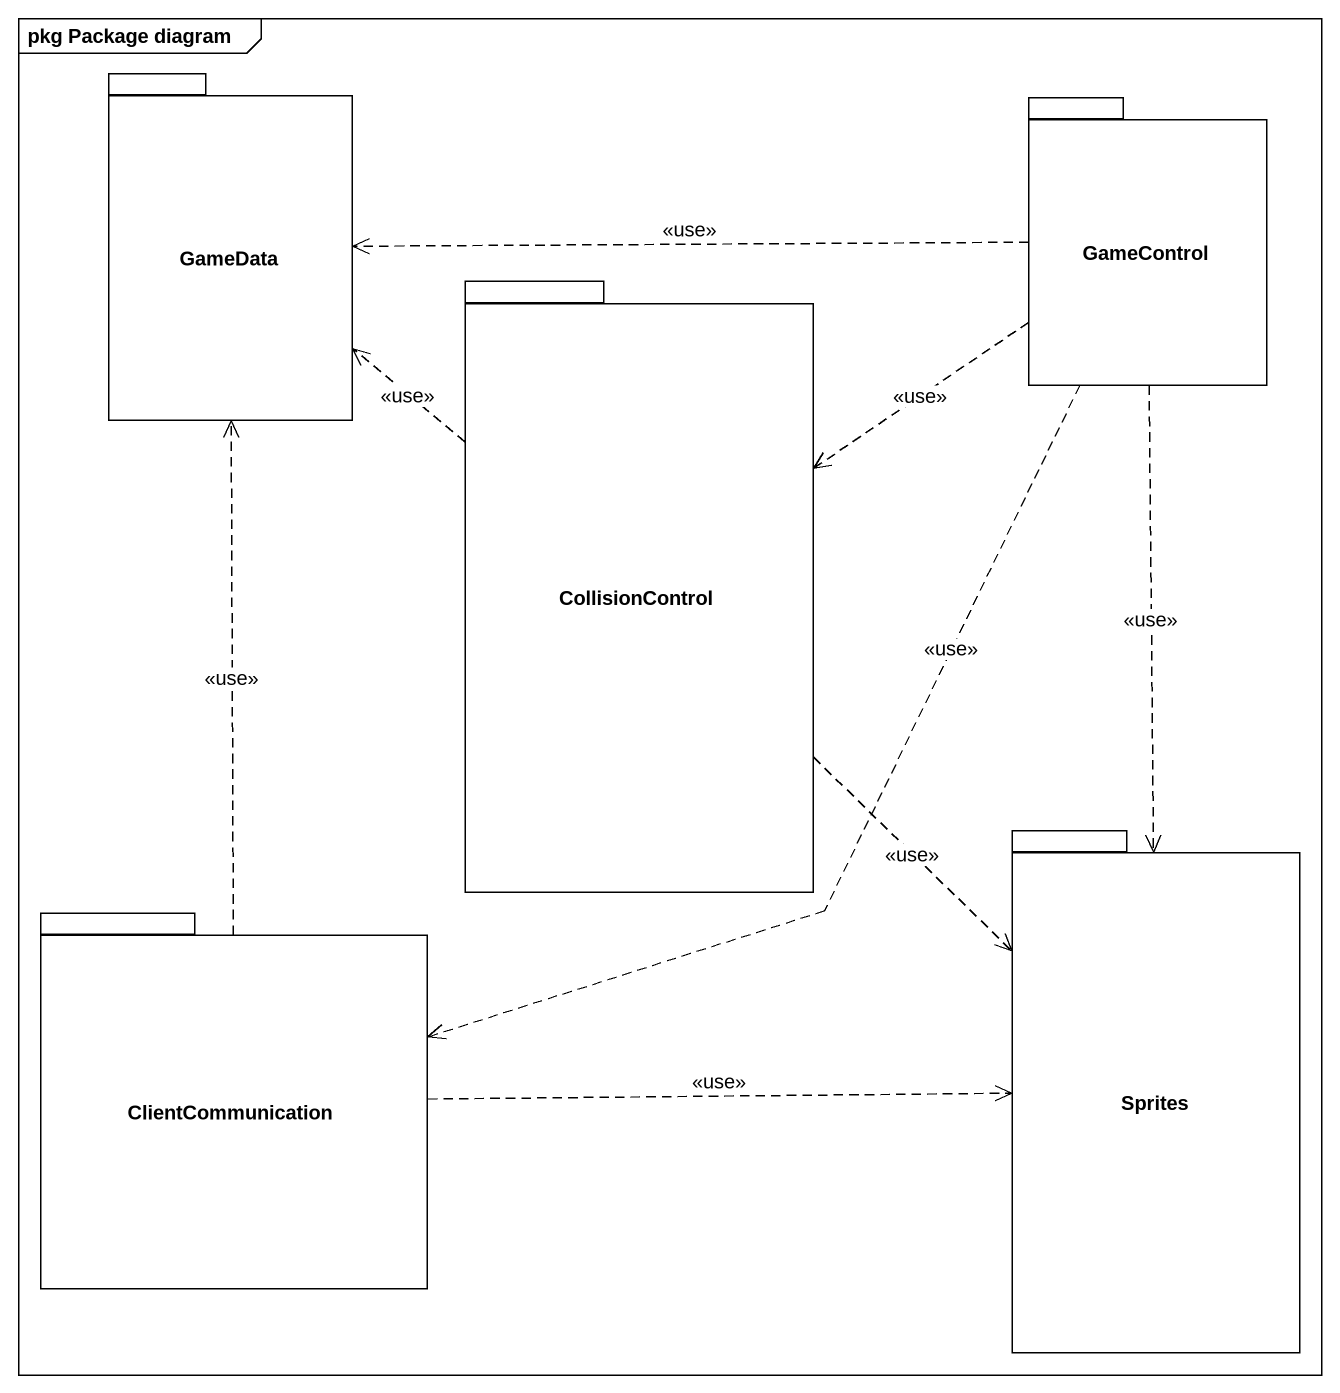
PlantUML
@startuml
mainframe pkg Package diagram
package GameData {
}
package GameControl {
}
package CollisionControl {
}
package Sprites {
}
package ClientCommunication {
}
GameControl .left.> GameData : <<use>>
GameControl ..> CollisionControl : <<use>>
GameControl ..> Sprites : <<use>>
GameControl ..> ClientCommunication : <<use>>
CollisionControl .up.> GameData : <<use>>
CollisionControl ..> Sprites : <<use>>
ClientCommunication .up.> GameData : <<use>>
ClientCommunication .right.> Sprites : <<use>>
@enduml
